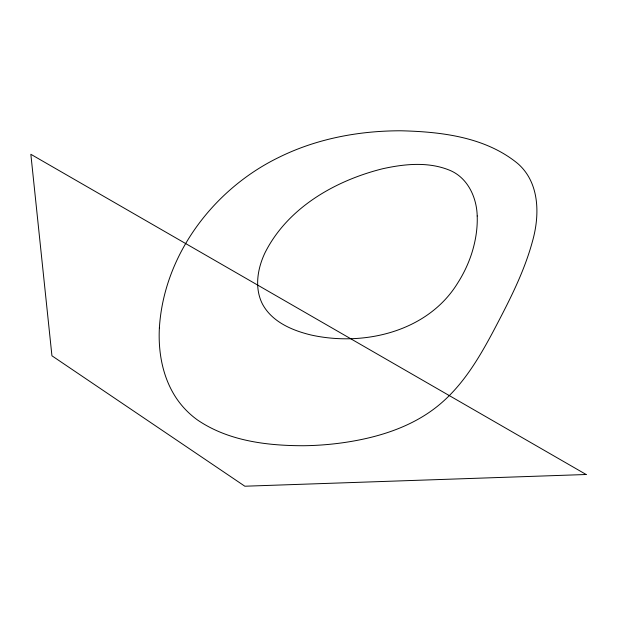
<?xml version="1.0" encoding="UTF-8"?>
<svg xmlns="http://www.w3.org/2000/svg" width="617" height="617" viewBox="0 0 617 617"><rect width="100%" height="100%" fill="white"/><g stroke="black" fill="none" stroke-linecap="round" stroke-linejoin="round"><path stroke-width="0.93" d="M477.203 215.981C477.681 229.023 475.414 242.026 471.396 254.405A128.938 128.938 0 0 1 457.667 283.087C427.851 331.707 363.968 346.769 310.999 334.992C292.219 330.442 272.082 321.981 262.48 304.096C254.273 287.985 257.466 268.719 264.909 252.97C287.46 207.86 334.969 180.719 382.44 168.803C404.343 163.929 428.198 161.5 449.484 170.184C467.64 177.534 476.74 197.309 477.203 215.981M159.379 327.851C158.091 352.122 162.587 377.365 176.154 397.903A85.84 85.84 0 0 0 197.463 419.961C228.39 441.062 267.161 445.729 303.734 445.729A309.14 309.14 0 0 0 343.538 442.644C379.401 437.461 415.866 426.054 443.245 401.343C464.817 382.031 479.71 356.757 493.207 331.468C508.47 302.384 523.941 272.976 532.54 241.093C539.898 215.025 539.782 182.563 517.632 163.443C485.271 136.935 441.248 131.745 400.819 130.781C358.909 130.773 316.567 138.678 278.853 157.381C213.752 188.987 163.945 254.605 159.379 327.851M586.15 474.504L244.849 486.219L51.936 355.793L30.85 154.289L586.15 474.504"/></g></svg>
